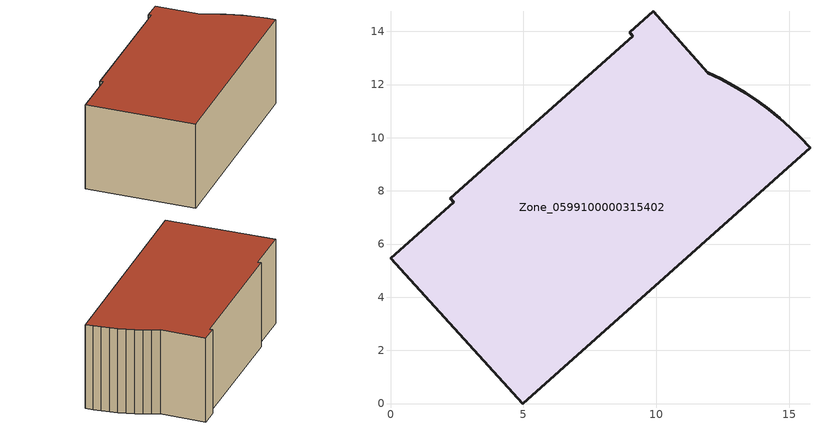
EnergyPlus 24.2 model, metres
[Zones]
Zone_0599100000315402
 floor ground (C_G): 2.38,7.58 2.24,7.73 9.12,13.81 8.99,13.96 9.89,14.75 11.94,12.45 12.42,12.21 12.89,11.96 13.35,11.68 13.79,11.39 14.22,11.07 14.63,10.73 15.03,10.38 15.42,10.01 15.78,9.62 4.97,0 0,5.47 z0
 wall outside (C_F): 13.79,11.39 13.35,11.68 12.89,11.96 12.42,12.21 11.94,12.45 9.89,14.75 8.99,13.96 9.12,13.81 2.24,7.73 2.38,7.58 0,5.47 4.97,0 15.78,9.62 15.42,10.01 15.03,10.38 14.63,10.73 14.22,11.07 13.79,11.39 z0:6.05
 roof outside (C_R): 4.97,0 15.78,9.62 15.42,10.01 15.03,10.38 14.63,10.73 14.22,11.07 13.79,11.39 13.35,11.68 12.89,11.96 12.42,12.21 11.94,12.45 9.89,14.75 8.99,13.96 9.12,13.81 2.24,7.73 2.38,7.58 0,5.47 z6.05
[BUILDING]
Pand.0599100000315402: North Axis=0; Terrain=City; Loads Convergence Tolerance Value=0.04; Temperature Convergence Tolerance Value=0.4; Solar Distribution=FullExterior; Maximum Number of Warmup Days=25; Minimum Number of Warmup Days=1
[Site:Location]
Rotterdam.The.Hague.AP_ZH_NLD Design_Conditions: Latitude=51.96; Longitude=4.45; Time Zone=1; Elevation=-4.5
[SITE:GROUNDTEMPERATURE:BUILDINGSURFACE]
18, 18, 18, 18, 18, 18, 18, 18, 18, 18, 18, 18
[MATERIAL] Thermal Absorptance=0.9; Solar Absorptance=0.7; Visible Absorptance=0.7
Name | Roughness | Thickness | Conductivity | Density | Specific Heat
G.TI.1975-1991 | MediumSmooth | 0.15 | 0.288461 | 540 | 1210
F.TI.1975-1991 | Rough | 0.3 | 0.230769 | 1920 | 840
R.TI.1975-1991 | MediumRough | 0.2 | 0.153846 | 1500 | 1000
[CONSTRUCTION]
C_G: G.TI.1975-1991
C_F: F.TI.1975-1991
C_R: R.TI.1975-1991
[ZONE]
Zone_0599100000315402: Type=1; Multiplier=1; Ceiling Height=Autocalculate; Volume=Autocalculate; Floor Area=autocalculate; Part of Total Floor Area=Yes
[ZONEINFILTRATION:DESIGNFLOWRATE]
Infil_Zone_0599100000315402: Zone or ZoneList or Space or SpaceList=Zone_0599100000315402; Schedule=AlwaysOn; Design Flow Rate Calculation Method=Flow/Area; Flow Rate per Floor Area=0.003; Constant Term Coefficient=1; Temperature Term Coefficient=0; Velocity Term Coefficient=0; Velocity Squared Term Coefficient=0
[HVACTEMPLATE:ZONE:IDEALLOADSAIRSYSTEM]
Zone_0599100000315402: Maximum Heating Supply Air Temperature=50; Minimum Cooling Supply Air Temperature=13; Maximum Heating Supply Air Humidity Ratio=0.0156; Minimum Cooling Supply Air Humidity Ratio=0.0077; Heating Limit=NoLimit; Cooling Limit=NoLimit; Dehumidification Control Type=ConstantSensibleHeatRatio; Cooling Sensible Heat Ratio=0.7; Dehumidification Setpoint=60; Humidification Control Type=None; Humidification Setpoint=30; Outdoor Air Method=None; Outdoor Air Flow Rate per Person=0.00944; Outdoor Air Flow Rate per Zone Floor Area=0; Outdoor Air Flow Rate per Zone=0; Demand Controlled Ventilation Type=None; Outdoor Air Economizer Type=NoEconomizer; Heat Recovery Type=None; Sensible Heat Recovery Effectiveness=0.7; Latent Heat Recovery Effectiveness=0.65
[ZONECONTROL:THERMOSTAT]
ThermostatControl_Zone_0599100000315402: Zone or ZoneList=Zone_0599100000315402; Control Type Schedule=DualSetpointControlType; Control 1=Thermostat_Zone_0599100000315402; Temperature Difference Between Cutout And Setpoint=0
[THERMOSTATSETPOINT:DUALSETPOINT]
Thermostat_Zone_0599100000315402: Heating Setpoint Temperature Schedule=HeatingSetpoint_Zone_0599100000315402; Cooling Setpoint Temperature Schedule=CoolingSetpoint_Zone_0599100000315402
[SCHEDULE:COMPACT]
HeatingSetpoint_Zone_0599100000315402: Through: 12/31, For: AllDays, Until: 24:00, 21
CoolingSetpoint_Zone_0599100000315402: Through: 12/31, For: AllDays, Until: 24:00, 24
DualSetpointControlType: Through: 12/31, For: AllDays, Until: 24:00, 4
AlwaysOn: Through: 12/31, For: AllDays, Until: 24:00, 1
